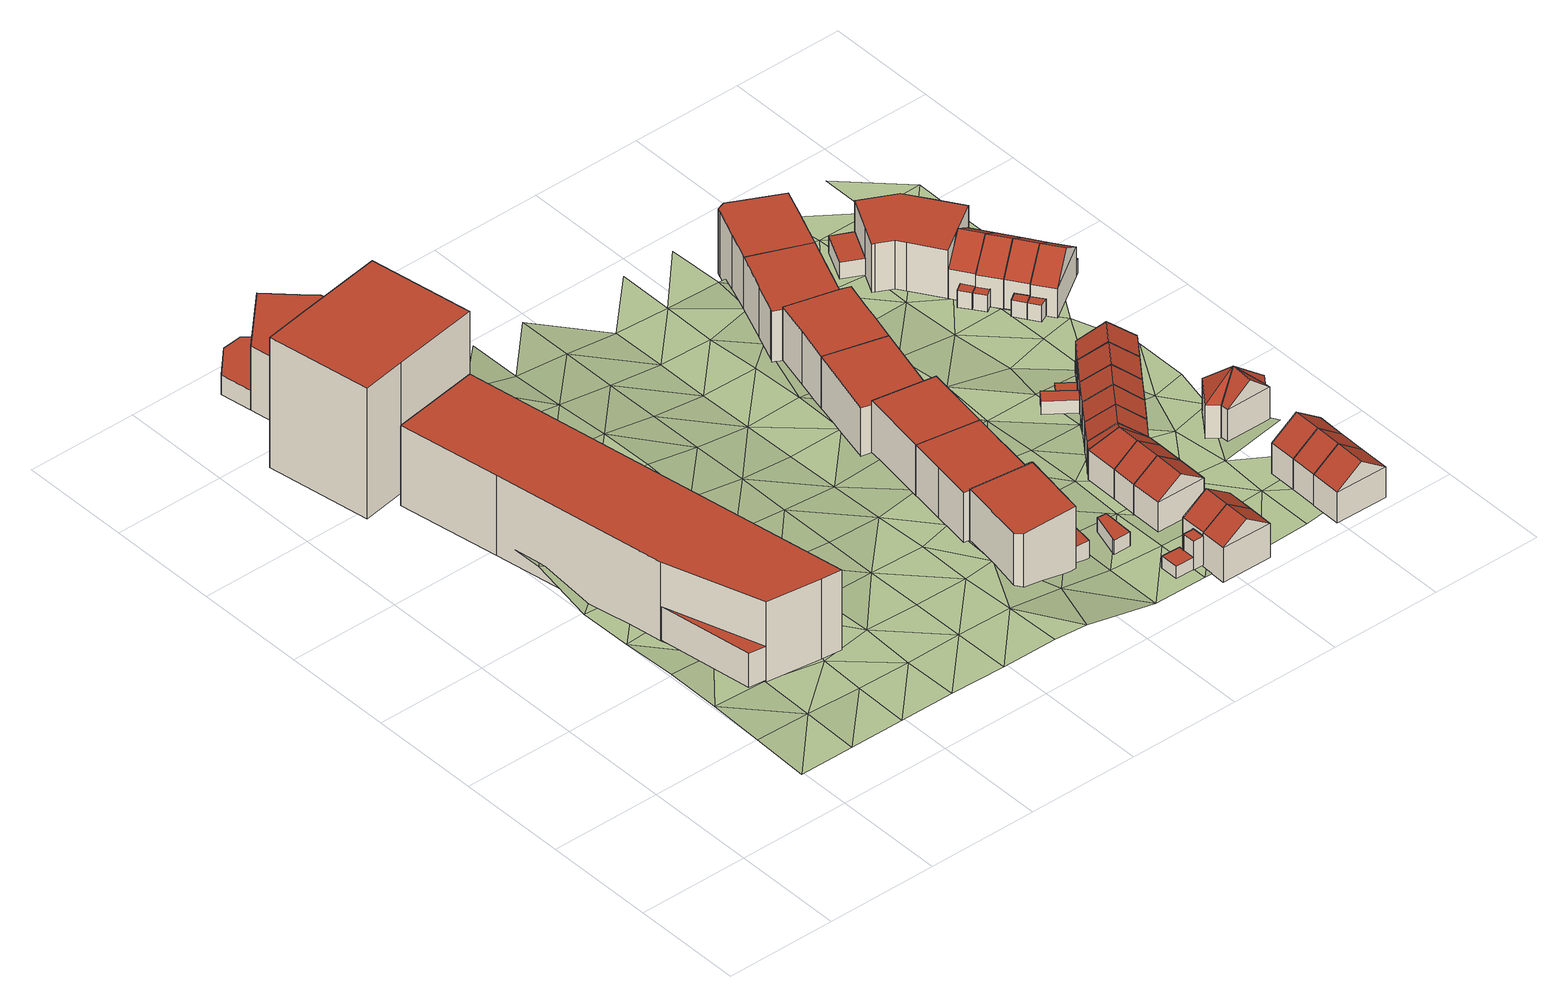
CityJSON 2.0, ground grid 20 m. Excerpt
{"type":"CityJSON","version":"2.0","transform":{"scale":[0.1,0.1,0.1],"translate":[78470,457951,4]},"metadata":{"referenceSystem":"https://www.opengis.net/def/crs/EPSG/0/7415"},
"CityObjects":{
"building1":{"type":"Building","attributes":{"validity":"0"},"children":["building1-1","building1-2","building1-3","building1-4","building1-5"]},
"building1-1":{"type":"BuildingPart","attributes":{"roofType":"1000","RelativeEavesHeight":15.43,"RelativeRidgeHeight":15.43,"AbsoluteEavesHeight":25.52,"AbsoluteRidgeHeight":25.52,"validity":"0"},"parents":["building1"],"geometry":[{"type":"Solid","lod":"2","boundaries":[[[[0,1,2,3]],[[1,4,5,2]],[[4,6,7,5]],[[6,8,9,7]],[[8,10,11,9]],[[10,12,13,11]],[[12,0,3,13]],[[12,10,8,6,4,1,0]],[[3,2,5,7,9,11,13]]]],"semantics":{"surfaces":[{"type":"WallSurface"},{"type":"RoofSurface","Direction":0,"Slope":90},{"type":"GroundSurface"}],"values":[[0,0,0,0,0,0,0,1,2]]}}]},
"building1-2":{"type":"BuildingPart","attributes":{"roofType":"1000","RelativeEavesHeight":6.49,"RelativeRidgeHeight":6.49,"AbsoluteEavesHeight":17.02,"AbsoluteRidgeHeight":17.02,"validity":"0"},"parents":["building1"],"geometry":[{"type":"Solid","lod":"2","boundaries":[[[[14,15,16,17]],[[15,18,19,16]],[[18,14,17,19]],[[18,15,14]],[[17,16,19]]]],"semantics":{"surfaces":[{"type":"WallSurface"},{"type":"RoofSurface","Direction":0,"Slope":90},{"type":"GroundSurface"}],"values":[[0,0,0,1,2]]}}]},
"building1-3":{"type":"BuildingPart","attributes":{"roofType":"1000","RelativeEavesHeight":12.29,"RelativeRidgeHeight":12.29,"AbsoluteEavesHeight":25.52,"AbsoluteRidgeHeight":25.52,"validity":"0"},"parents":["building1"],"geometry":[{"type":"Solid","lod":"2","boundaries":[[[[20,21,22,23]],[[21,24,25,22]],[[24,26,27,25]],[[26,28,29,27]],[[28,30,31,29]],[[30,20,23,31]],[[30,28,26,24,21,20]],[[23,22,25,27,29,31]]]],"semantics":{"surfaces":[{"type":"WallSurface"},{"type":"RoofSurface","Direction":0,"Slope":90},{"type":"GroundSurface"}],"values":[[0,0,0,0,0,0,1,2]]}}]},
"building1-4":{"type":"BuildingPart","attributes":{"roofType":"1000","RelativeEavesHeight":3.84,"RelativeRidgeHeight":3.84,"AbsoluteEavesHeight":17.02,"AbsoluteRidgeHeight":17.02,"validity":"0"},"parents":["building1"],"geometry":[{"type":"Solid","lod":"2","boundaries":[[[[32,33,34,35]],[[33,36,37,34]],[[36,38,23,37]],[[38,39,31,23]],[[39,32,35,31]],[[39,38,36,33,32]],[[35,34,37,23,31]]]],"semantics":{"surfaces":[{"type":"WallSurface"},{"type":"RoofSurface","Direction":0,"Slope":90},{"type":"GroundSurface"}],"values":[[0,0,0,0,0,1,2]]}}]},
"building1-5":{"type":"BuildingPart","attributes":{"roofType":"1000","RelativeEavesHeight":25.07,"RelativeRidgeHeight":25.07,"AbsoluteEavesHeight":37.48,"AbsoluteRidgeHeight":37.48,"validity":"0"},"parents":["building1"],"geometry":[{"type":"Solid","lod":"2","boundaries":[[[[40,41,42,43]],[[41,44,45,42]],[[44,46,47,45]],[[46,48,49,47]],[[48,50,51,49]],[[50,40,43,51]],[[50,48,46,44,41,40]],[[43,42,45,47,49,51]]]],"semantics":{"surfaces":[{"type":"WallSurface"},{"type":"RoofSurface","Direction":0,"Slope":90},{"type":"GroundSurface"}],"values":[[0,0,0,0,0,0,1,2]]}}]},
"building2":{"type":"Building","attributes":{"validity":"0"},"children":["building2-1","building2-2"]},
"building2-1":{"type":"BuildingPart","attributes":{"roofType":"1000","RelativeEavesHeight":3.25,"RelativeRidgeHeight":3.25,"AbsoluteEavesHeight":9.49,"AbsoluteRidgeHeight":9.49,"validity":"0"},"parents":["building2"],"geometry":[{"type":"Solid","lod":"2","boundaries":[[[[52,53,54,55]],[[53,56,57,54]],[[56,58,59,57]],[[58,52,55,59]],[[58,56,53,52]],[[55,54,57,59]]]],"semantics":{"surfaces":[{"type":"WallSurface"},{"type":"RoofSurface","Direction":0,"Slope":90},{"type":"GroundSurface"}],"values":[[0,0,0,0,1,2]]}}]},
"building2-2":{"type":"BuildingPart","attributes":{"roofType":"1000","RelativeEavesHeight":12.07,"RelativeRidgeHeight":12.07,"AbsoluteEavesHeight":18.84,"AbsoluteRidgeHeight":18.84,"validity":"0"},"parents":["building2"],"geometry":[{"type":"Solid","lod":"2","boundaries":[[[[60,61,62,63]],[[61,64,65,62]],[[64,66,67,65]],[[66,68,69,67]],[[68,60,63,69]],[[68,66,64,61,60]],[[63,62,65,67,69]]]],"semantics":{"surfaces":[{"type":"WallSurface"},{"type":"RoofSurface","Direction":0,"Slope":90},{"type":"GroundSurface"}],"values":[[0,0,0,0,0,1,2]]}}]},
"building3":{"type":"Building","attributes":{"roofType":"1000","RelativeEavesHeight":11.79,"RelativeRidgeHeight":11.79,"AbsoluteEavesHeight":18.55,"AbsoluteRidgeHeight":18.55,"validity":"0"},"geometry":[{"type":"Solid","lod":"2","boundaries":[[[[70,71,72,73]],[[71,74,69,72]],[[74,75,67,69]],[[75,76,77,67]],[[76,78,79,77]],[[78,80,81,79]],[[80,82,83,81]],[[82,84,85,83]],[[84,86,87,85]],[[86,88,89,87]],[[88,70,73,89]],[[88,86,84,82,80,78,76,75,74,71,70]],[[73,72,69,67,77,79,81,83,85,87,89]]]],"semantics":{"surfaces":[{"type":"WallSurface"},{"type":"RoofSurface","Direction":0,"Slope":90},{"type":"GroundSurface"}],"values":[[0,0,0,0,0,0,0,0,0,0,0,1,2]]}}]},
"building4":{"type":"Building","attributes":{"roofType":"1000","RelativeEavesHeight":12.05,"RelativeRidgeHeight":12.05,"AbsoluteEavesHeight":18.55,"AbsoluteRidgeHeight":18.55,"validity":"0"},"geometry":[{"type":"Solid","lod":"2","boundaries":[[[[82,80,90,91]],[[80,92,93,90]],[[92,94,95,93]],[[94,82,91,95]],[[94,92,80,82]],[[91,90,93,95]]]],"semantics":{"surfaces":[{"type":"WallSurface"},{"type":"RoofSurface","Direction":0,"Slope":90},{"type":"GroundSurface"}],"values":[[0,0,0,0,1,2]]}}]},
"building5":{"type":"Building","attributes":{"roofType":"1000","RelativeEavesHeight":2.7,"RelativeRidgeHeight":2.7,"AbsoluteEavesHeight":8.52,"AbsoluteRidgeHeight":8.52,"validity":"0"},"geometry":[{"type":"Solid","lod":"2","boundaries":[[[[96,97,98,99]],[[97,100,101,98]],[[100,102,103,101]],[[102,104,105,103]],[[104,96,99,105]],[[104,102,100,97,96]],[[99,98,101,103,105]]]],"semantics":{"surfaces":[{"type":"WallSurface"},{"type":"RoofSurface","Direction":0,"Slope":90},{"type":"GroundSurface"}],"values":[[0,0,0,0,0,1,2]]}}]},
"building6":{"type":"Building","attributes":{"validity":"0"},"children":["building6-1","building6-2"]},
"building6-1":{"type":"BuildingPart","attributes":{"roofType":"1000","RelativeEavesHeight":11.74,"RelativeRidgeHeight":11.74,"AbsoluteEavesHeight":17.67,"AbsoluteRidgeHeight":17.67,"validity":"0"},"parents":["building6"],"geometry":[{"type":"Solid","lod":"2","boundaries":[[[[106,107,108,109]],[[107,110,111,108]],[[110,112,113,111]],[[112,114,115,113]],[[114,116,117,115]],[[116,118,119,117]],[[118,120,121,119]],[[120,122,123,121]],[[122,106,109,123]],[[122,120,118,116,114,112,110,107,106]],[[109,108,111,113,115,117,119,121,123]]]],"semantics":{"surfaces":[{"type":"WallSurface"},{"type":"RoofSurface","Direction":0,"Slope":90},{"type":"GroundSurface"}],"values":[[0,0,0,0,0,0,0,0,0,1,2]]}}]},
"building6-2":{"type":"BuildingPart","attributes":{"roofType":"1000","RelativeEavesHeight":2.23,"RelativeRidgeHeight":2.23,"AbsoluteEavesHeight":8.05,"AbsoluteRidgeHeight":8.05,"validity":"0"},"parents":["building6"],"geometry":[{"type":"Solid","lod":"2","boundaries":[[[[124,125,126,127]],[[125,128,129,126]],[[128,130,131,129]],[[130,124,127,131]],[[130,128,125,124]],[[127,126,129,131]]]],"semantics":{"surfaces":[{"type":"WallSurface"},{"type":"RoofSurface","Direction":0,"Slope":90},{"type":"GroundSurface"}],"values":[[0,0,0,0,1,2]]}}]},
"building7":{"type":"Building","attributes":{"validity":"0"},"children":["building7-1","building7-2","building7-3"]},
"building7-1":{"type":"BuildingPart","attributes":{"roofType":"1000","RelativeEavesHeight":5.42,"RelativeRidgeHeight":5.42,"AbsoluteEavesHeight":11.35,"AbsoluteRidgeHeight":11.35,"validity":"0"},"parents":["building7"],"geometry":[{"type":"Solid","lod":"2","boundaries":[[[[132,133,134,135]],[[133,136,137,134]],[[136,138,139,137]],[[138,140,141,139]],[[140,142,143,141]],[[142,132,135,143]],[[142,140,138,136,133,132]],[[135,134,137,139,141,143]]]],"semantics":{"surfaces":[{"type":"WallSurface"},{"type":"RoofSurface","Direction":0,"Slope":90},{"type":"GroundSurface"}],"values":[[0,0,0,0,0,0,1,2]]}}]},
"building7-2":{"type":"BuildingPart","attributes":{"roofType":"1030","RelativeEavesHeight":6.59,"RelativeRidgeHeight":9.78,"AbsoluteEavesHeight":12.1,"AbsoluteRidgeHeight":15.29,"validity":"0"},"parents":["building7"],"geometry":[{"type":"Solid","lod":"2","boundaries":[[[[144,145,146,147]],[[145,148,149,146]],[[148,150,151,149]],[[150,144,147,151]],[[148,145,152]],[[144,150,153]],[[145,144,153,152]],[[150,148,152,153]],[[147,146,149,151]]]],"semantics":{"surfaces":[{"type":"WallSurface"},{"type":"RoofSurface","Direction":270.3,"Slope":54.92},{"type":"RoofSurface","Direction":90.88,"Slope":54.92},{"type":"GroundSurface"}],"values":[[0,0,0,0,0,0,1,2,3]]}}]},
"building7-3":{"type":"BuildingPart","attributes":{"roofType":"1000","RelativeEavesHeight":2.25,"RelativeRidgeHeight":2.25,"AbsoluteEavesHeight":8.25,"AbsoluteRidgeHeight":8.25,"validity":"0"},"parents":["building7"],"geometry":[{"type":"Solid","lod":"2","boundaries":[[[[154,155,156,157]],[[155,158,159,156]],[[158,160,161,159]],[[160,162,163,161]],[[162,154,157,163]],[[162,160,158,155,154]],[[157,156,159,161,163]]]],"semantics":{"surfaces":[{"type":"WallSurface"},{"type":"RoofSurface","Direction":0,"Slope":90},{"type":"GroundSurface"}],"values":[[0,0,0,0,0,1,2]]}}]},
"building8":{"type":"Building","attributes":{"roofType":"1030","RelativeEavesHeight":6.59,"RelativeRidgeHeight":9.78,"AbsoluteEavesHeight":12.1,"AbsoluteRidgeHeight":15.29,"validity":"0"},"geometry":[{"type":"Solid","lod":"2","boundaries":[[[[164,165,166,167]],[[165,150,151,166]],[[150,168,169,151]],[[168,164,167,169]],[[150,165,153]],[[164,168,170]],[[165,164,170,153]],[[168,150,153,170]],[[167,166,151,169]]]],"semantics":{"surfaces":[{"type":"WallSurface"},{"type":"RoofSurface","Direction":271.04,"Slope":55.09},{"type":"RoofSurface","Direction":91.12,"Slope":55.11},{"type":"GroundSurface"}],"values":[[0,0,0,0,0,0,1,2,3]]}}]},
"building9":{"type":"Building","attributes":{"roofType":"1000","RelativeEavesHeight":11.87,"RelativeRidgeHeight":11.87,"AbsoluteEavesHeight":17.67,"AbsoluteRidgeHeight":17.67,"validity":"0"},"geometry":[{"type":"Solid","lod":"2","boundaries":[[[[122,120,171,172]],[[120,173,174,171]],[[173,175,176,174]],[[175,177,178,176]],[[177,179,180,178]],[[179,181,182,180]],[[181,183,184,182]],[[183,185,186,184]],[[185,187,188,186]],[[187,122,172,188]],[[187,185,183,181,179,177,175,173,120,122]],[[172,171,174,176,178,180,182,184,186,188]]]],"semantics":{"surfaces":[{"type":"WallSurface"},{"type":"RoofSurface","Direction":0,"Slope":90},{"type":"GroundSurface"}],"values":[[0,0,0,0,0,0,0,0,0,0,1,2]]}}]},
"building10":{"type":"Building","attributes":{"roofType":"1030","RelativeEavesHeight":5.74,"RelativeRidgeHeight":8.87,"AbsoluteEavesHeight":11.22,"AbsoluteRidgeHeight":14.35,"validity":"0"},"geometry":[{"type":"Solid","lod":"2","boundaries":[[[[189,190,191,192]],[[190,193,194,191]],[[193,195,196,194]],[[195,189,192,196]],[[193,190,197]],[[189,195,198]],[[190,189,198,197]],[[195,193,197,198]],[[192,191,194,196]]]],"semantics":{"surfaces":[{"type":"WallSurface"},{"type":"RoofSurface","Direction":271.17,"Slope":55.22},{"type":"RoofSurface","Direction":91.08,"Slope":55.22},{"type":"GroundSurface"}],"values":[[0,0,0,0,0,0,1,2,3]]}}]},
"building11":{"type":"Building","attributes":{"roofType":"1030","RelativeEavesHeight":5.75,"RelativeRidgeHeight":8.88,"AbsoluteEavesHeight":11.22,"AbsoluteRidgeHeight":14.35,"validity":"0"},"geometry":[{"type":"Solid","lod":"2","boundaries":[[[[190,199,200,191]],[[199,201,202,200]],[[201,193,194,202]],[[193,190,191,194]],[[201,199,203]],[[190,193,197]],[[199,190,197,203]],[[193,201,203,197]],[[191,200,202,194]]]],"semantics":{"surfaces":[{"type":"WallSurface"},{"type":"RoofSurface","Direction":271.17,"Slope":55.18},{"type":"RoofSurface","Direction":91.08,"Slope":55.18},{"type":"GroundSurface"}],"values":[[0,0,0,0,0,0,1,2,3]]}}]},
"building12":{"type":"Building","attributes":{"validity":"0"},"children":["building12-1","building12-2"]},
"building12-1":{"type":"BuildingPart","attributes":{"roofType":"1030","RelativeEavesHeight":5.75,"RelativeRidgeHeight":8.89,"AbsoluteEavesHeight":11.22,"AbsoluteRidgeHeight":14.35,"validity":"0"},"parents":["building12"],"geometry":[{"type":"Solid","lod":"2","boundaries":[[[[204,205,206,207]],[[205,208,209,206]],[[208,210,211,209]],[[210,204,207,211]],[[208,205,212]],[[204,210,213]],[[205,204,213,212]],[[210,208,212,213]],[[207,206,209,211]]]],"semantics":{"surfaces":[{"type":"WallSurface"},{"type":"RoofSurface","Direction":116.63,"Slope":56.44},{"type":"RoofSurface","Direction":305.16,"Slope":56.24},{"type":"GroundSurface"}],"values":[[0,0,0,0,0,0,1,2,3]]}}]},
"building12-2":{"type":"BuildingPart","attributes":{"roofType":"1030","RelativeEavesHeight":5.75,"RelativeRidgeHeight":8.89,"AbsoluteEavesHeight":11.22,"AbsoluteRidgeHeight":14.35,"validity":"0"},"parents":["building12"],"geometry":[{"type":"Solid","lod":"2","boundaries":[[[[205,201,202,206]],[[201,199,200,202]],[[199,208,209,200]],[[208,205,206,209]],[[199,201,203]],[[205,208,212]],[[201,205,212,203]],[[208,199,203,212]],[[206,202,200,209]]]],"semantics":{"surfaces":[{"type":"WallSurface"},{"type":"RoofSurface","Direction":91.12,"Slope":55.14},{"type":"RoofSurface","Direction":271.18,"Slope":55.14},{"type":"GroundSurface"}],"values":[[0,0,0,0,0,0,1,2,3]]}}]},
"building13":{"type":"Building","attributes":{"roofType":"1000","RelativeEavesHeight":11.99,"RelativeRidgeHeight":11.99,"AbsoluteEavesHeight":17.17,"AbsoluteRidgeHeight":17.17,"validity":"0"},"geometry":[{"type":"Solid","lod":"2","boundaries":[[[[214,215,216,217]],[[215,218,219,216]],[[218,220,221,219]],[[220,222,223,221]],[[222,224,225,223]],[[224,226,227,225]],[[226,228,229,227]],[[228,230,231,229]],[[230,232,233,231]],[[232,214,217,233]],[[232,230,228,226,224,222,220,218,215,214]],[[217,216,219,221,223,225,227,229,231,233]]]],"semantics":{"surfaces":[{"type":"WallSurface"},{"type":"RoofSurface","Direction":0,"Slope":90},{"type":"GroundSurface"}],"values":[[0,0,0,0,0,0,0,0,0,0,1,2]]}}]},
"building14":{"type":"Building","attributes":{"roofType":"1030","RelativeEavesHeight":5.83,"RelativeRidgeHeight":8.96,"AbsoluteEavesHeight":11.22,"AbsoluteRidgeHeight":14.35,"validity":"0"},"geometry":[{"type":"Solid","lod":"2","boundaries":[[[[234,204,235,236]],[[204,210,237,235]],[[210,238,239,237]],[[238,234,236,239]],[[210,204,213]],[[234,238,240]],[[204,234,240,213]],[[238,210,213,240]],[[236,235,237,239]]]],"semantics":{"surfaces":[{"type":"WallSurface"},{"type":"RoofSurface","Direction":126.74,"Slope":55.96},{"type":"RoofSurface","Direction":306.63,"Slope":55.96},{"type":"GroundSurface"}],"values":[[0,0,0,0,0,0,1,2,3]]}}]},
"building15":{"type":"Building","attributes":{"roofType":"1030","RelativeEavesHeight":5.9,"RelativeRidgeHeight":9.03,"AbsoluteEavesHeight":11.22,"AbsoluteRidgeHeight":14.35,"validity":"0"},"geometry":[{"type":"Solid","lod":"2","boundaries":[[[[241,234,242,243]],[[234,238,244,242]],[[238,245,246,244]],[[245,241,243,246]],[[238,234,240]],[[241,245,247]],[[234,241,247,240]],[[245,238,240,247]],[[243,242,244,246]]]],"semantics":{"surfaces":[{"type":"WallSurface"},{"type":"RoofSurface","Direction":126.75,"Slope":56.01},{"type":"RoofSurface","Direction":306.63,"Slope":56.01},{"type":"GroundSurface"}],"values":[[0,0,0,0,0,0,1,2,3]]}}]},
"building16":{"type":"Building","attributes":{"roofType":"1000","RelativeEavesHeight":12.51,"RelativeRidgeHeight":12.51,"AbsoluteEavesHeight":17.17,"AbsoluteRidgeHeight":17.17,"validity":"0"},"geometry":[{"type":"Solid","lod":"2","boundaries":[[[[228,226,248,249]],[[226,250,251,248]],[[250,252,253,251]],[[252,254,255,253]],[[254,256,257,255]],[[256,258,259,257]],[[258,260,261,259]],[[260,262,263,261]],[[262,264,265,263]],[[264,266,267,265]],[[266,228,249,267]],[[266,264,262,260,258,256,254,252,250,226,228]],[[249,248,251,253,255,257,259,261,263,265,267]]]],"semantics":{"surfaces":[{"type":"WallSurface"},{"type":"RoofSurface","Direction":0,"Slope":90},{"type":"GroundSurface"}],"values":[[0,0,0,0,0,0,0,0,0,0,0,1,2]]}}]},
"building17":{"type":"Building","attributes":{"roofType":"1030","RelativeEavesHeight":6.11,"RelativeRidgeHeight":9.24,"AbsoluteEavesHeight":11.22,"AbsoluteRidgeHeight":14.35,"validity":"0"},"geometry":[{"type":"Solid","lod":"2","boundaries":[[[[268,241,269,270]],[[241,245,271,269]],[[245,272,273,271]],[[272,268,270,273]],[[245,241,247]],[[268,272,274]],[[241,268,274,247]],[[272,245,247,274]],[[270,269,271,273]]]],"semantics":{"surfaces":[{"type":"WallSurface"},{"type":"RoofSurface","Direction":126.75,"Slope":56.07},{"type":"RoofSurface","Direction":306.63,"Slope":56.07},{"type":"GroundSurface"}],"values":[[0,0,0,0,0,0,1,2,3]]}}]},
"building18":{"type":"Building","attributes":{"validity":"0"},"children":["building18-1","building18-2"]},
"building18-1":{"type":"BuildingPart","attributes":{"roofType":"1030","RelativeEavesHeight":6.41,"RelativeRidgeHeight":9.54,"AbsoluteEavesHeight":11.22,"AbsoluteRidgeHeight":14.35,"validity":"0"},"parents":["building18"],"geometry":[{"type":"Solid","lod":"2","boundaries":[[[[272,275,276,277]],[[275,278,279,276]],[[278,268,280,279]],[[268,272,277,280]],[[278,275,281]],[[272,268,274]],[[275,272,274,281]],[[268,278,281,274]],[[277,276,279,280]]]],"semantics":{"surfaces":[{"type":"WallSurface"},{"type":"RoofSurface","Direction":306.94,"Slope":56.17},{"type":"RoofSurface","Direction":126.85,"Slope":56.17},{"type":"GroundSurface"}],"values":[[0,0,0,0,0,0,1,2,3]]}}]},
"building18-2":{"type":"BuildingPart","attributes":{"roofType":"1000","RelativeEavesHeight":2.57,"RelativeRidgeHeight":2.57,"AbsoluteEavesHeight":7.74,"AbsoluteRidgeHeight":7.74,"validity":"0"},"parents":["building18"],"geometry":[{"type":"Solid","lod":"2","boundaries":[[[[282,283,284,285]],[[283,286,287,284]],[[286,288,289,287]],[[288,282,285,289]],[[288,286,283,282]],[[285,284,287,289]]]],"semantics":{"surfaces":[{"type":"WallSurface"},{"type":"RoofSurface","Direction":0,"Slope":90},{"type":"GroundSurface"}],"values":[[0,0,0,0,1,2]]}}]},
"building19":{"type":"Building","attributes":{"roofType":"1030","RelativeEavesHeight":5.81,"RelativeRidgeHeight":9.35,"AbsoluteEavesHeight":11.36,"AbsoluteRidgeHeight":14.9,"validity":"0"},"geometry":[{"type":"Solid","lod":"2","boundaries":[[[[290,291,292,293]],[[291,294,295,292]],[[294,296,297,295]],[[296,290,293,297]],[[294,291,298]],[[290,296,299]],[[291,290,299,298]],[[296,294,298,299]],[[293,292,295,297]]]],"semantics":{"surfaces":[{"type":"WallSurface"},{"type":"RoofSurface","Direction":271.13,"Slope":53.47},{"type":"RoofSurface","Direction":91.11,"Slope":53.47},{"type":"GroundSurface"}],"values":[[0,0,0,0,0,0,1,2,3]]}}]},
"building20":{"type":"Building","attributes":{"roofType":"1030","RelativeEavesHeight":5.77,"RelativeRidgeHeight":9.3,"AbsoluteEavesHeight":11.36,"AbsoluteRidgeHeight":14.9,"validity":"0"},"geometry":[{"type":"Solid","lod":"2","boundaries":[[[[291,300,301,302]],[[300,303,304,301]],[[303,294,305,304]],[[294,291,302,305]],[[303,300,306]],[[291,294,298]],[[300,291,298,306]],[[294,303,306,298]],[[302,301,304,305]]]],"semantics":{"surfaces":[{"type":"WallSurface"},{"type":"RoofSurface","Direction":271.13,"Slope":53.47},{"type":"RoofSurface","Direction":91.12,"Slope":53.47},{"type":"GroundSurface"}],"values":[[0,0,0,0,0,0,1,2,3]]}}]},
"building21":{"type":"Building","attributes":{"roofType":"1030","RelativeEavesHeight":5.78,"RelativeRidgeHeight":9.31,"AbsoluteEavesHeight":11.36,"AbsoluteRidgeHeight":14.9,"validity":"0"},"geometry":[{"type":"Solid","lod":"2","boundaries":[[[[300,307,308,301]],[[307,309,310,308]],[[309,303,304,310]],[[303,300,301,304]],[[309,307,311]],[[300,303,306]],[[307,300,306,311]],[[303,309,311,306]],[[301,308,310,304]]]],"semantics":{"surfaces":[{"type":"WallSurface"},{"type":"RoofSurface","Direction":271.12,"Slope":53.46},{"type":"RoofSurface","Direction":91.11,"Slope":53.46},{"type":"GroundSurface"}],"values":[[0,0,0,0,0,0,1,2,3]]}}]},
"building22":{"type":"Building","attributes":{"validity":"0"},"children":["building22-1","building22-2","building22-3"]},
"building22-1":{"type":"BuildingPart","attributes":{"roofType":"1000","RelativeEavesHeight":0.671,"RelativeRidgeHeight":0.671,"AbsoluteEavesHeight":5.59,"AbsoluteRidgeHeight":5.59,"validity":"0"},"parents":["building22"],"geometry":[{"type":"Solid","lod":"2","boundaries":[[[[312,313,314,315]],[[313,316,317,314]],[[316,318,319,317]],[[318,312,315,319]],[[318,316,313,312]],[[315,314,317,319]]]],"semantics":{"surfaces":[{"type":"WallSurface"},{"type":"RoofSurface","Direction":0,"Slope":90},{"type":"GroundSurface"}],"values":[[0,0,0,0,1,2]]}}]},
"building22-2":{"type":"BuildingPart","attributes":{"roofType":"1000","RelativeEavesHeight":2.28,"RelativeRidgeHeight":2.28,"AbsoluteEavesHeight":6.95,"AbsoluteRidgeHeight":6.95,"validity":"0"},"parents":["building22"],"geometry":[{"type":"Solid","lod":"2","boundaries":[[[[320,321,322,323]],[[321,324,325,322]],[[324,326,327,325]],[[326,320,323,327]],[[326,324,321,320]],[[323,322,325,327]]]],"semantics":{"surfaces":[{"type":"WallSurface"},{"type":"RoofSurface","Direction":0,"Slope":90},{"type":"GroundSurface"}],"values":[[0,0,0,0,1,2]]}}]},
"building22-3":{"type":"BuildingPart","attributes":{"roofType":"1030","RelativeEavesHeight":6.49,"RelativeRidgeHeight":9.62,"AbsoluteEavesHeight":11.22,"AbsoluteRidgeHeight":14.35,"validity":"0"},"parents":["building22"],"geometry":[{"type":"Solid","lod":"2","boundaries":[[[[328,329,325,330]],[[329,331,322,325]],[[331,278,332,322]],[[278,328,330,332]],[[331,329,333]],[[328,278,334]],[[329,328,334,333]],[[278,331,333,334]],[[330,325,322,332]]]],"semantics":{"surfaces":[{"type":"WallSurface"},{"type":"RoofSurface","Direction":307.34,"Slope":56.19},{"type":"RoofSurface","Direction":126.97,"Slope":56.2},{"type":"GroundSurface"}],"values":[[0,0,0,0,0,0,1,2,3]]}}]},
"building23":{"type":"Building","attributes":{"validity":"0"},"children":["building23-1","building23-2"]},
"building23-1":{"type":"BuildingPart","attributes":{"roofType":"1130","RelativeEavesHeight":6.04,"RelativeRidgeHeight":9.58,"AbsoluteEavesHeight":11.36,"AbsoluteRidgeHeight":14.9,"validity":"0"},"parents":["building23"],"geometry":[{"type":"Solid","lod":"2","boundaries":[[[[335,336,337,338]],[[336,339,340,337]],[[339,341,342,340]],[[341,335,338,342]],[[339,336,343]],[[335,341,344]],[[336,335,344,343]],[[341,339,343,344]],[[338,337,340,342]]]],"semantics":{"surfaces":[{"type":"WallSurface"},{"type":"RoofSurface","Direction":3.62,"Slope":-39.31},{"type":"RoofSurface","Direction":272.26,"Slope":51.53},{"type":"RoofSurface","Direction":92.23,"Slope":47.26},{"type":"GroundSurface"}],"values":[[0,0,0,0,1,0,2,3,4]]}}]},
"building23-2":{"type":"BuildingPart","attributes":{"roofType":"1070","RelativeEavesHeight":6.3,"RelativeRidgeHeight":9.83,"AbsoluteEavesHeight":11.36,"AbsoluteRidgeHeight":14.9,"validity":"0"},"parents":["building23"],"geometry":[{"type":"Solid","lod":"2","boundaries":[[[[345,339,346,347]],[[339,336,348,346]],[[336,349,350,348]],[[349,351,352,350]],[[351,345,347,352]],[[339,345,343]],[[336,339,343]],[[349,336,343]],[[351,349,343]],[[345,351,343]],[[347,346,348,350,352]]]],"semantics":{"surfaces":[{"type":"WallSurface"},{"type":"RoofSurface","Direction":126.57,"Slope":53.73},{"type":"RoofSurface","Direction":183.62,"Slope":39.31},{"type":"RoofSurface","Direction":217.13,"Slope":53.9},{"type":"RoofSurface","Direction":306.9,"Slope":51.98},{"type":"RoofSurface","Direction":36.66,"Slope":25.27},{"type":"GroundSurface"}],"values":[[0,0,0,0,0,1,2,3,4,5,6]]}}]},
"building24":{"type":"Building","attributes":{"roofType":"1000","RelativeEavesHeight":3.17,"RelativeRidgeHeight":3.17,"AbsoluteEavesHeight":7.7,"AbsoluteRidgeHeight":7.7,"validity":"0"},"geometry":[{"type":"Solid","lod":"2","boundaries":[[[[353,354,355,356]],[[354,357,358,355]],[[357,359,360,358]],[[359,353,356,360]],[[359,357,354,353]],[[356,355,358,360]]]],"semantics":{"surfaces":[{"type":"WallSurface"},{"type":"RoofSurface","Direction":0,"Slope":90},{"type":"GroundSurface"}],"values":[[0,0,0,0,1,2]]}}]},
"building25":{"type":"Building","attributes":{"roofType":"1000","RelativeEavesHeight":9.27,"RelativeRidgeHeight":9.27,"AbsoluteEavesHeight":13.72,"AbsoluteRidgeHeight":13.72,"validity":"0"},"geometry":[{"type":"Solid","lod":"2","boundaries":[[[[361,362,363,364]],[[362,365,366,363]],[[365,367,368,366]],[[367,369,370,368]],[[369,371,372,370]],[[371,373,374,372]],[[373,375,376,374]],[[375,377,378,376]],[[377,379,380,378]],[[379,361,364,380]],[[379,377,375,373,371,369,367,365,362,361]],[[364,363,366,368,370,372,374,376,378,380]]]],"semantics":{"surfaces":[{"type":"WallSurface"},{"type":"RoofSurface","Direction":0,"Slope":90},{"type":"GroundSurface"}],"values":[[0,0,0,0,0,0,0,0,0,0,1,2]]}}]},
"building26":{"type":"Building","attributes":{"validity":"0"},"children":["building26-1","building26-2","building26-3"]},
"building26-1":{"type":"BuildingPart","attributes":{"roofType":"1030","RelativeEavesHeight":5.62,"RelativeRidgeHeight":9.46,"AbsoluteEavesHeight":10.07,"AbsoluteRidgeHeight":13.91,"validity":"0"},"parents":["building26"],"geometry":[{"type":"Solid","lod":"2","boundaries":[[[[381,382,366,383]],[[382,384,385,366]],[[384,386,387,385]],[[386,381,383,387]],[[384,382,388]],[[381,386,389]],[[382,381,389,388]],[[386,384,388,389]],[[383,366,385,387]]]],"semantics":{"surfaces":[{"type":"WallSurface"},{"type":"RoofSurface","Direction":237.41,"Slope":53.44},{"type":"RoofSurface","Direction":57.11,"Slope":53.44},{"type":"GroundSurface"}],"values":[[0,0,0,0,0,0,1,2,3]]}}]},
"building26-2":{"type":"BuildingPart","attributes":{"roofType":"1000","RelativeEavesHeight":2.85,"RelativeRidgeHeight":2.85,"AbsoluteEavesHeight":7.29,"AbsoluteRidgeHeight":7.29,"validity":"0"},"parents":["building26"],"geometry":[{"type":"Solid","lod":"2","boundaries":[[[[390,391,363,385]],[[391,392,393,363]],[[392,394,395,393]],[[394,390,385,395]],[[394,392,391,390]],[[385,363,393,395]]]],"semantics":{"surfaces":[{"type":"WallSurface"},{"type":"RoofSurface","Direction":0,"Slope":90},{"type":"GroundSurface"}],"values":[[0,0,0,0,1,2]]}}]},
"building26-3":{"type":"BuildingPart","attributes":{"roofType":"1000","RelativeEavesHeight":3.21,"RelativeRidgeHeight":3.21,"AbsoluteEavesHeight":7.78,"AbsoluteRidgeHeight":7.78,"validity":"0"},"parents":["building26"],"geometry":[{"type":"Solid","lod":"2","boundaries":[[[[396,397,398,399]],[[397,400,401,398]],[[400,402,403,401]],[[402,396,399,403]],[[402,400,397,396]],[[399,398,401,403]]]],"semantics":{"surfaces":[{"type":"WallSurface"},{"type":"RoofSurface","Direction":0,"Slope":90},{"type":"GroundSurface"}],"values":[[0,0,0,0,1,2]]}}]},
"building27":{"type":"Building","attributes":{"validity":"0"},"children":["building27-1","building27-2","building27-3"]},
"building27-1":{"type":"BuildingPart","attributes":{"roofType":"1030","RelativeEavesHeight":5.62,"RelativeRidgeHeight":9.46,"AbsoluteEavesHeight":10.07,"AbsoluteRidgeHeight":13.91,"validity":"0"},"parents":["building27"],"geometry":[{"type":"Solid","lod":"2","boundaries":[[[[404,405,406,407]],[[405,386,387,406]],[[386,408,409,387]],[[408,404,407,409]],[[386,405,410]],[[404,408,411]],[[405,404,411,410]],[[408,386,410,411]],[[407,406,387,409]]]],"semantics":{"surfaces":[{"type":"WallSurface"},{"type":"RoofSurface","Direction":235.93,"Slope":53.65},{"type":"RoofSurface","Direction":56.62,"Slope":53.65},{"type":"GroundSurface"}],"values":[[0,0,0,0,0,0,1,2,3]]}}]},
"building27-2":{"type":"BuildingPart","attributes":{"roofType":"1000","RelativeEavesHeight":2.85,"RelativeRidgeHeight":2.85,"AbsoluteEavesHeight":7.29,"AbsoluteRidgeHeight":7.29,"validity":"0"},"parents":["building27"],"geometry":[{"type":"Solid","lod":"2","boundaries":[[[[412,413,414,409]],[[413,415,416,414]],[[415,417,418,416]],[[417,412,409,418]],[[417,415,413,412]],[[409,414,416,418]]]],"semantics":{"surfaces":[{"type":"WallSurface"},{"type":"RoofSurface","Direction":0,"Slope":90},{"type":"GroundSurface"}],"values":[[0,0,0,0,1,2]]}}]},
"building27-3":{"type":"BuildingPart","attributes":{"roofType":"1000","RelativeEavesHeight":3.2,"RelativeRidgeHeight":3.2,"AbsoluteEavesHeight":7.78,"AbsoluteRidgeHeight":7.78,"validity":"0"},"parents":["building27"],"geometry":[{"type":"Solid","lod":"2","boundaries":[[[[419,420,421,422]],[[420,423,424,421]],[[423,396,399,424]],[[396,419,422,399]],[[396,423,420,419]],[[422,421,424,399]]]],"semantics":{"surfaces":[{"type":"WallSurface"},{"type":"RoofSurface","Direction":0,"Slope":90},{"type":"GroundSurface"}],"values":[[0,0,0,0,1,2]]}}]},
"building28":{"type":"Building","attributes":{"validity":"0"},"children":["building28-1","building28-2","building28-3"]},
"building28-1":{"type":"BuildingPart","attributes":{"roofType":"1000","RelativeEavesHeight":3.19,"RelativeRidgeHeight":3.19,"AbsoluteEavesHeight":7.78,"AbsoluteRidgeHeight":7.78,"validity":"0"},"parents":["building28"],"geometry":[{"type":"Solid","lod":"2","boundaries":[[[[425,426,427,428]],[[426,429,430,427]],[[429,431,432,430]],[[431,425,428,432]],[[431,429,426,425]],[[428,427,430,432]]]],"semantics":{"surfaces":[{"type":"WallSurface"},{"type":"RoofSurface","Direction":0,"Slope":90},{"type":"GroundSurface"}],"values":[[0,0,0,0,1,2]]}}]},
"building28-2":{"type":"BuildingPart","attributes":{"roofType":"1030","RelativeEavesHeight":5.6,"RelativeRidgeHeight":9.44,"AbsoluteEavesHeight":10.07,"AbsoluteRidgeHeight":13.91,"validity":"0"},"parents":["building28"],"geometry":[{"type":"Solid","lod":"2","boundaries":[[[[408,433,434,435]],[[433,436,437,434]],[[436,404,438,437]],[[404,408,435,438]],[[436,433,439]],[[408,404,411]],[[433,408,411,439]],[[404,436,439,411]],[[435,434,437,438]]]],"semantics":{"surfaces":[{"type":"WallSurface"},{"type":"RoofSurface","Direction":56.59,"Slope":53.37},{"type":"RoofSurface","Direction":235.92,"Slope":53.37},{"type":"GroundSurface"}],"values":[[0,0,0,0,0,0,1,2,3]]}}]},
"building28-3":{"type":"BuildingPart","attributes":{"roofType":"1000","RelativeEavesHeight":2.83,"RelativeRidgeHeight":2.83,"AbsoluteEavesHeight":7.29,"AbsoluteRidgeHeight":7.29,"validity":"0"},"parents":["building28"],"geometry":[{"type":"Solid","lod":"2","boundaries":[[[[412,417,440,435]],[[417,441,442,440]],[[441,443,444,442]],[[443,412,435,444]],[[443,441,417,412]],[[435,440,442,444]]]],"semantics":{"surfaces":[{"type":"WallSurface"},{"type":"RoofSurface","Direction":0,"Slope":90},{"type":"GroundSurface"}],"values":[[0,0,0,0,1,2]]}}]},
"building29":{"type":"Building","attributes":{"validity":"0"},"children":["building29-1","building29-2","building29-3"]},
"building29-1":{"type":"BuildingPart","attributes":{"roofType":"1000","RelativeEavesHeight":3.18,"RelativeRidgeHeight":3.18,"AbsoluteEavesHeight":7.78,"AbsoluteRidgeHeight":7.78,"validity":"0"},"parents":["building29"],"geometry":[{"type":"Solid","lod":"2","boundaries":[[[[445,446,447,448]],[[446,449,450,447]],[[449,425,428,450]],[[425,445,448,428]],[[425,449,446,445]],[[448,447,450,428]]]],"semantics":{"surfaces":[{"type":"WallSurface"},{"type":"RoofSurface","Direction":0,"Slope":90},{"type":"GroundSurface"}],"values":[[0,0,0,0,1,2]]}}]},
"building29-2":{"type":"BuildingPart","attributes":{"roofType":"1000","RelativeEavesHeight":2.81,"RelativeRidgeHeight":2.81,"AbsoluteEavesHeight":7.29,"AbsoluteRidgeHeight":7.29,"validity":"0"},"parents":["building29"],"geometry":[{"type":"Solid","lod":"2","boundaries":[[[[451,452,453,454]],[[452,455,456,453]],[[455,457,458,456]],[[457,451,454,458]],[[457,455,452,451]],[[454,453,456,458]]]],"semantics":{"surfaces":[{"type":"WallSurface"},{"type":"RoofSurface","Direction":0,"Slope":90},{"type":"GroundSurface"}],"values":[[0,0,0,0,1,2]]}}]},
"building29-3":{"type":"BuildingPart","attributes":{"roofType":"1030","RelativeEavesHeight":5.58,"RelativeRidgeHeight":9.42,"AbsoluteEavesHeight":10.07,"AbsoluteRidgeHeight":13.91,"validity":"0"},"parents":["building29"],"geometry":[{"type":"Solid","lod":"2","boundaries":[[[[459,460,461,462]],[[460,433,434,461]],[[433,463,454,434]],[[463,459,462,454]],[[433,460,439]],[[459,463,464]],[[460,459,464,439]],[[463,433,439,464]],[[462,461,434,454]]]],"semantics":{"surfaces":[{"type":"WallSurface"},{"type":"RoofSurface","Direction":236.33,"Slope":53.49},{"type":"RoofSurface","Direction":56.73,"Slope":53.5},{"type":"GroundSurface"}],"values":[[0,0,0,0,0,0,1,2,3]]}}]},
"terrain1":{"type":"TINRelief","attributes":{"validity":"0"},"geometry":[{"type":"CompositeSurface","lod":"2","boundaries":[[[465,466,467]],[[468,465,467]],[[466,469,467]],[[470,468,471]],[[468,467,472]],[[473,470,471]],[[468,472,471]],[[467,469,474]],[[475,473,476]],[[473,471,477]],[[469,478,474]],[[472,467,479]],[[473,477,476]],[[480,475,481]],[[467,474,479]],[[475,476,481]],[[471,472,482]],[[483,480,484]],[[477,471,482]],[[480,481,484]],[[472,479,482]],[[485,483,484]],[[474,478,486]],[[479,474,486]],[[476,477,487]],[[478,488,486]],[[481,476,487]],[[489,485,490]],[[477,482,491]],[[492,489,493]],[[485,484,494]],[[477,491,487]],[[484,481,495]],[[482,479,496]],[[479,486,496]],[[497,492,493]],[[481,487,495]],[[485,494,490]],[[489,490,493]],[[486,488,498]],[[482,496,499]],[[484,495,500]],[[484,500,494]],[[491,482,501]],[[496,486,498]],[[488,502,498]],[[482,499,501]],[[487,491,503]],[[495,487,504]],[[491,501,503]],[[494,500,505]],[[499,496,506]],[[490,494,507]],[[496,498,508]],[[500,495,504]],[[487,503,504]],[[494,505,507]],[[501,499,506]],[[493,490,509]],[[496,508,506]],[[498,502,510]],[[490,507,509]],[[505,500,511]],[[500,504,512]],[[503,501,513]],[[501,506,514]],[[502,515,510]],[[508,498,516]],[[500,512,511]],[[507,505,517]],[[501,514,513]],[[506,508,516]],[[504,503,518]],[[498,510,516]],[[509,507,517]],[[505,511,517]],[[503,513,518]],[[510,515,519]],[[512,504,520]],[[514,506,521]],[[506,516,522]],[[511,512,520]],[[504,518,520]],[[509,517,523]],[[513,514,521]],[[506,522,521]],[[516,510,524]],[[510,519,525]],[[509,523,526]],[[522,516,524]],[[510,525,524]],[[518,513,527]],[[517,511,528]],[[511,520,529]],[[513,521,527]],[[511,529,528]],[[522,524,530]],[[521,522,530]],[[523,517,531]],[[525,519,532]],[[520,518,533]],[[518,527,534]],[[517,528,531]],[[529,520,533]],[[518,534,533]],[[527,521,535]],[[521,530,535]],[[524,525,536]],[[523,531,537]],[[528,529,538]],[[525,532,539]],[[530,524,540]],[[529,533,538]],[[534,527,541]],[[527,535,542]],[[525,539,536]],[[531,528,543]],[[535,530,540]],[[524,536,540]],[[533,534,541]],[[528,538,543]],[[527,542,541]],[[537,531,544]],[[539,532,545]],[[531,543,544]],[[538,533,546]],[[542,535,547]],[[533,541,548]],[[532,549,545]],[[535,540,547]],[[536,539,550]],[[533,548,546]],[[543,538,551]],[[540,536,550]],[[539,545,550]],[[541,542,552]],[[538,546,551]],[[544,543,553]],[[542,547,554]],[[548,541,552]],[[547,540,555]],[[543,551,553]],[[542,554,552]],[[540,550,555]],[[545,549,556]],[[557,546,548]],[[551,546,557]],[[550,545,556]],[[544,553,558]],[[549,559,556]],[[547,555,560]],[[554,547,561]],[[547,560,561]],[[557,548,562]],[[553,551,563]],[[551,557,563]],[[548,552,562]],[[552,554,561]],[[555,550,564]],[[560,555,565]],[[550,556,564]],[[565,555,564]],[[552,561,566]],[[553,563,567]],[[556,559,568]],[[561,560,569]],[[560,565,569]],[[563,557,570]],[[552,566,562]],[[553,567,571]],[[559,572,568]],[[564,556,568]],[[557,562,570]],[[566,561,573]],[[561,569,573]],[[565,564,574]],[[567,563,575]],[[569,565,574]],[[564,568,576]],[[563,570,575]],[[562,566,577]],[[566,573,578]],[[564,576,574]],[[568,572,579]],[[566,578,577]],[[570,562,580]],[[567,575,581]],[[573,569,582]],[[569,574,583]],[[576,568,584]],[[562,577,580]],[[575,570,580]],[[578,573,582]],[[569,583,582]],[[568,579,584]],[[574,576,585]],[[577,578,586]],[[575,580,587]],[[581,575,588]],[[574,585,583]],[[578,582,586]],[[576,589,585]],[[580,577,590]],[[575,587,588]],[[577,586,591]],[[577,591,590]],[[581,588,592]],[[583,585,593]],[[582,583,594]],[[586,582,595]],[[587,580,596]],[[580,590,596]],[[583,593,594]],[[591,586,595]],[[582,594,595]],[[588,587,596]],[[592,588,597]],[[590,591,598]],[[588,596,597]],[[591,595,599]],[[596,590,598]],[[591,599,598]],[[597,596,600]],[[596,598,601]],[[602,597,600]],[[596,601,600]]]}]}
},
"vertices":[
[197,418,215],[146,734,215],[146,734,61],[197,418,61],[116,919,215],[116,919,61],[275,944,215],[275,944,61],[390,225,215],[390,225,61],[353,228,215],[353,228,61],[254,241,215],[254,241,61],
[223,245,130],[197,418,130],[197,418,65],[223,245,65],[254,241,130],[254,241,65],
[160,1299,215],[206,1254,215],[206,1254,92],[160,1299,92],[229,1233,215],[229,1233,92],[244,1132,215],[244,1132,92],[86,1107,215],[86,1107,92],[70,1209,215],[70,1209,92],
[61,1266,130],[105,1312,130],[105,1312,92],[61,1266,92],[142,1316,130],[142,1316,92],[160,1299,130],[70,1209,130],
[116,919,335],[38,906,335],[38,906,84],[116,919,84],[8,1094,335],[8,1094,84],[86,1107,335],[86,1107,84],[244,1132,335],[244,1132,84],[275,944,335],[275,944,84],
[846,185,55],[811,188,55],[811,188,22],[846,185,22],[818,228,55],[818,228,22],[852,226,55],[852,226,22],
[809,173,148],[707,174,148],[707,174,28],[809,173,28],[696,185,148],[696,185,28],[716,308,148],[716,308,28],[829,295,148],[829,295,28],
[819,301,145],[830,299,145],[830,299,28],[819,301,28],[829,295,145],[716,308,145],[705,310,145],[705,310,28],[716,379,145],[716,379,28],[726,444,145],[726,444,28],[838,426,145],[838,426,28],[830,376,145],[830,376,28],[828,363,145],[828,363,28],[827,354,145],[827,354,28],
[726,444,25],[838,426,25],[745,567,145],[745,567,25],[857,548,145],[857,548,25],
[883,170,45],[883,174,45],[883,174,18],[883,170,18],[899,228,45],[899,228,18],[916,227,45],[916,227,18],[914,170,45],[914,170,18],
[841,557,137],[850,555,137],[850,555,19],[841,557,19],[849,553,137],[849,553,19],[858,551,137],[858,551,19],[857,548,137],[857,548,19],[745,567,137],[745,567,19],[728,572,137],[728,572,19],[764,704,137],[764,704,19],[873,675,137],[873,675,19],
[849,553,40],[856,575,40],[856,575,18],[849,553,18],[885,567,40],[885,567,18],[881,547,40],[881,547,18],
[948,87,74],[965,86,74],[965,86,19],[948,87,19],[965,87,74],[965,87,19],[967,87,74],[967,87,19],[967,63,74],[967,63,19],[948,63,74],[948,63,19],
[967,63,81],[967,110,81],[967,110,15],[967,63,15],[1059,109,81],[1059,109,15],[1058,60,81],[1058,60,15],[1013,110,113],[1012,62,113],
[914,64,43],[914,97,43],[914,97,20],[914,64,20],[948,96,43],[948,96,20],[948,87,43],[948,87,20],[948,63,43],[948,63,20],
[965,16,81],[966,63,81],[966,63,15],[965,16,15],[1057,14,81],[1057,14,15],[1011,15,113],
[764,704,18],[873,675,18],[781,767,137],[781,767,18],[798,831,137],[798,831,18],[891,807,137],[891,807,18],[907,801,137],[907,801,18],[906,797,137],[906,797,18],[893,750,137],[893,750,18],[890,738,137],[890,738,18],[888,729,137],[888,729,18],
[970,170,72],[971,227,72],[971,227,15],[970,170,15],[1061,225,72],[1061,225,15],[1060,169,72],[1060,169,15],[1016,226,104],[1015,169,104],
[972,273,72],[972,273,15],[1062,272,72],[1062,272,15],[1017,273,104],
[1062,299,72],[1062,296,72],[1062,296,15],[1062,299,15],[973,334,72],[973,334,15],[985,350,72],[985,350,15],[1018,315,104],[1023,324,104],
[891,807,132],[798,831,132],[798,831,12],[891,807,12],[782,838,132],[782,838,12],[785,844,132],[785,844,12],[806,894,132],[806,894,12],[807,896,132],[807,896,12],[835,964,132],[835,964,12],[939,921,132],[939,921,12],[918,872,132],[918,872,12],[909,850,132],[909,850,12],
[1087,332,72],[1062,299,14],[1087,332,14],[985,350,14],[1013,388,72],[1013,388,14],[1050,360,104],
[1115,369,72],[1087,332,13],[1115,369,13],[1013,388,13],[1041,426,72],[1041,426,13],[1078,398,104],
[835,964,7],[939,921,7],[857,1015,132],[857,1015,7],[879,1068,132],[879,1068,7],[882,1076,132],[882,1076,7],[896,1081,132],[896,1081,7],[897,1081,132],[897,1081,7],[928,1065,132],[928,1065,7],[986,1036,132],[986,1036,7],[968,991,132],[968,991,7],[960,972,132],[960,972,7],
[1144,408,72],[1115,369,11],[1144,408,11],[1041,426,11],[1070,465,72],[1070,465,11],[1107,436,104],
[1102,507,72],[1102,507,8],[1070,465,8],[1177,452,72],[1177,452,8],[1144,408,8],[1139,479,104],
[1070,465,37],[1024,500,37],[1024,500,12],[1070,465,12],[1039,520,37],[1039,520,12],[1084,484,37],[1084,484,12],
[1187,11,74],[1188,66,74],[1188,66,15],[1187,11,15],[1283,64,74],[1283,64,15],[1282,9,74],[1282,9,15],[1236,65,109],[1235,10,109],
[1189,114,74],[1189,114,16],[1188,66,16],[1284,112,74],[1284,112,16],[1283,64,16],[1237,113,109],
[1190,164,74],[1190,164,16],[1285,162,74],[1285,162,16],[1238,163,109],
[1098,504,16],[1073,524,16],[1073,524,9],[1098,504,9],[1085,540,16],[1085,540,9],[1111,520,16],[1111,520,9],
[1213,498,29],[1207,492,29],[1207,492,7],[1213,498,7],[1129,543,29],[1129,543,7],[1132,547,29],[1132,547,7],
[1101,507,72],[1129,543,72],[1101,507,7],[1207,492,72],[1177,452,7],[1168,518,104],[1139,480,104],
[1192,267,74],[1192,282,74],[1192,282,13],[1192,267,13],[1275,277,74],[1275,277,13],[1275,267,74],[1275,267,13],[1238,308,109],[1236,267,109],
[1287,293,74],[1275,277,11],[1287,293,11],[1192,282,11],[1173,297,74],[1173,297,11],[1212,349,74],[1212,349,11],
[1048,931,37],[1013,949,37],[1013,949,5],[1048,931,5],[1042,1008,37],[1042,1008,5],[1078,990,37],[1078,990,5],
[1164,923,97],[1199,869,97],[1199,869,4],[1164,923,4],[1106,808,97],[1106,808,4],[1071,863,97],[1071,863,4],[1061,878,97],[1061,878,4],[1034,892,97],[1034,892,4],[1029,894,97],[1029,894,4],[1048,931,97],[1048,931,4],[1078,990,97],[1078,990,4],[1141,958,97],[1141,958,4],
[1129,772,61],[1106,808,61],[1129,772,4],[1193,864,61],[1193,864,4],[1216,828,61],[1216,828,4],[1149,836,99],[1173,800,99],
[1193,864,33],[1199,869,33],[1216,842,33],[1216,842,4],[1210,838,33],[1210,838,4],
[1115,763,38],[1101,782,38],[1101,782,6],[1115,763,6],[1116,792,38],[1116,792,6],[1129,772,38],[1129,772,6],
[1153,735,61],[1128,771,61],[1128,771,4],[1153,735,4],[1240,792,61],[1240,792,4],[1172,800,99],[1196,764,99],
[1240,792,33],[1225,814,33],[1225,814,4],[1232,819,33],[1232,819,4],[1246,796,33],[1246,796,4],
[1128,771,38],[1141,752,38],[1141,752,6],[1128,771,6],[1128,743,38],[1128,743,6],
[1161,691,38],[1148,712,38],[1148,712,6],[1161,691,6],[1162,721,38],[1162,721,6],[1176,701,38],[1176,701,6],
[1262,757,61],[1262,757,5],[1240,792,5],[1176,701,61],[1176,701,5],[1153,735,5],[1219,729,99],
[1246,796,5],[1263,771,33],[1263,771,5],[1256,767,33],[1256,767,5],
[1175,700,38],[1189,680,38],[1189,680,6],[1175,700,6],[1174,672,38],[1174,672,6],
[1285,722,33],[1271,743,33],[1271,743,5],[1285,722,5],[1278,747,33],[1278,747,5],[1292,726,33],[1292,726,5],
[1199,665,61],[1175,700,61],[1175,700,5],[1199,665,5],[1285,722,61],[1242,694,99],
[150,141,65],[151,41,59],[250,141,63],[151,240,69],[250,41,59],[152,340,69],[235,341,64],[250,240,65],[149,439,68],[350,139,60],[150,538,65],[240,529,66],[259,449,65],[349,41,59],[352,221,62],[148,640,96],[247,610,65],[384,335,60],[150,744,93],[227,737,75],[156,844,93],[447,139,58],[354,537,65],[449,41,58],[122,959,93],[270,968,85],[371,461,63],[113,1010,93],[256,1043,88],[293,836,79],[350,640,69],[451,238,59],[114,1129,94],[550,142,56],[446,338,60],[351,743,73],[453,441,61],[551,40,56],[451,540,65],[450,641,68],[349,840,78],[549,341,54],[348,940,82],[550,238,55],[351,1041,86],[650,141,55],[451,840,70],[451,740,72],[550,542,53],[550,439,53],[652,40,55],[647,238,54],[450,941,65],[551,639,53],[710,34,56],[550,741,52],[649,440,48],[651,341,51],[451,1041,58],[705,243,55],[752,141,39],[451,1140,56],[649,541,45],[550,940,50],[550,840,51],[713,354,52],[550,1040,50],[851,38,21],[649,740,40],[649,641,42],[734,449,51],[851,243,23],[550,1141,49],[649,841,38],[850,141,22],[851,337,23],[749,641,43],[752,541,51],[650,940,37],[649,1041,36],[948,137,20],[752,840,37],[868,447,23],[752,741,41],[948,38,20],[951,243,16],[748,940,33],[887,636,15],[750,1039,32],[879,537,20],[954,342,16],[1049,138,16],[800,876,37],[750,1140,32],[1057,37,15],[949,437,21],[949,537,17],[950,742,12],[837,957,35],[1079,241,14],[1010,377,16],[957,640,15],[851,1039,29],[1152,143,15],[1049,441,15],[950,838,7],[849,1142,27],[1151,39,15],[1047,540,14],[1149,338,12],[968,937,6],[1157,233,15],[1055,734,6],[1065,619,6],[1272,49,19],[1051,841,6],[961,1055,7],[1149,540,6],[1184,424,9],[1284,146,19],[1229,357,10],[1150,640,6],[1052,928,6],[1050,1039,5],[1281,250,18],[1110,801,6],[1148,735,6],[1036,1119,7],[1250,439,7],[1251,538,6],[1212,651,6],[1158,947,5],[1151,1039,4],[1251,840,4],[1277,758,5],[1251,1041,4],[1251,939,3],[1152,1140,4]
]}
